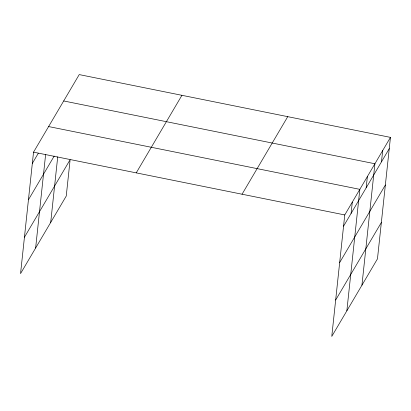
<?xml version="1.0" encoding="UTF-8"?>
<svg xmlns="http://www.w3.org/2000/svg" width="411" height="411" viewBox="0 0 411 411"><rect width="100%" height="100%" fill="white"/><g stroke="black" fill="none" stroke-linecap="round" stroke-linejoin="round"><path stroke-width="0.62" d="M390.45 137.382L344.757 214.938L331.775 336.409L377.468 258.848L390.45 137.382L79.225 74.591L33.532 152.152L20.55 273.618L66.243 196.062L70.127 159.694L24.434 237.25M35.629 248.023L45.631 154.408M50.707 222.428L57.715 156.848M351.092 213.407L352.299 202.14M346.853 310.814L359.836 189.348L48.611 126.557M366.17 187.812L367.377 176.55M361.932 285.219L374.914 163.753L63.69 100.962M381.48 161.831L382.682 150.565M32.325 163.414L38.295 153.282M28.441 199.782L54.201 156.062M136.236 172.872L181.929 95.316M242.053 194.218L287.746 116.662M343.555 226.204L389.248 148.648M339.666 262.572L385.359 185.012M335.664 300.04L381.357 222.479M33.532 152.152L344.757 214.938"/></g></svg>
